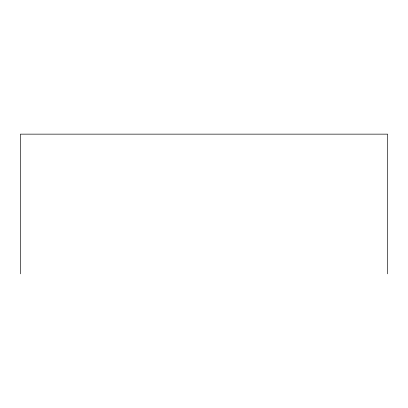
<?xml version="1.0" encoding="UTF-8"?>
<svg xmlns="http://www.w3.org/2000/svg" width="408" height="408" viewBox="0 0 408 408"><rect width="100%" height="100%" fill="white"/><g stroke="black" fill="none" stroke-linecap="round" stroke-linejoin="round"><path stroke-width="0.61" d="M387.6 273.85L387.6 134.15L20.4 134.15L20.4 273.85"/></g></svg>
